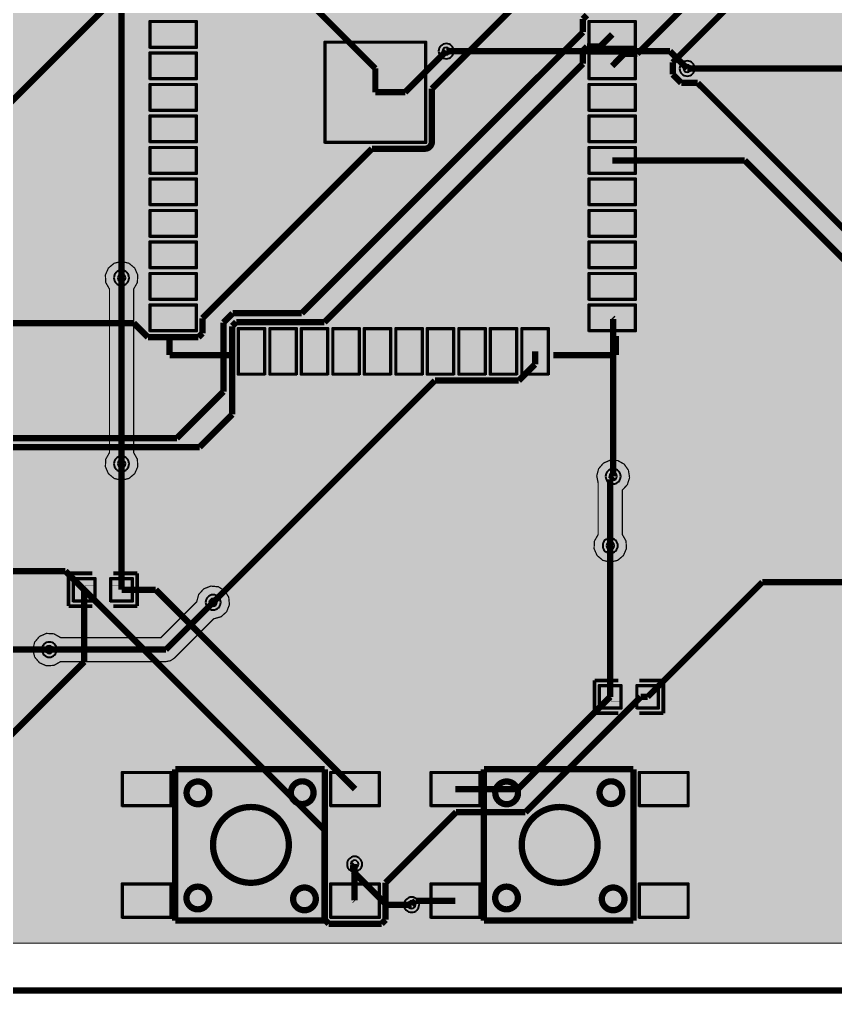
# Model space of a CAD drawing. Header units: millimetres. Extents: x -49.9 to 35.3, y -44.6 to 17.7.
# Drawn here: x -31.43 to 1.47, y -44.6 to -5.33 of the extents above; entities that cross this region are included whole.
import ezdxf

# ---------------------------------------------------------------- set-up
doc = ezdxf.new("R2010")
doc.units = ezdxf.units.MM
doc.header["$MEASUREMENT"] = 0
for name, color, linetype, true_color in [('Board-Outline-Layer', 7, 'Continuous', 0xff00ff), ('Bottom-Layer', 7, 'Continuous', 0x0000ff), ('Hole-Layer', 7, 'Continuous', 0x222222), ('Multi-Layer', 7, 'Continuous', 0xc0c0c0), ('Top-Layer', 7, 'Continuous', 0xff0000), ('Top-Paste-Mask-Layer', 7, 'Continuous', 0x808080), ('Top-Silkscreen-Layer', 7, 'Continuous', 0xffcc00), ('Top-Solder-Mask-Layer', 7, 'Continuous', 0x800080)]:
    doc.layers.add(name, color=color, linetype=linetype, true_color=true_color)

msp = doc.modelspace()

# ---------------------------------------------------------------- hatches: boundary and pattern name
at = {"layer": 'Bottom-Layer'}
for points in [[(32.089, 15.519), (32.44, 15.168), (32.512, 15.138), (32.584, 15.168), (32.681, 15.265), (32.791, 15.265), (32.791, -42.376), (32.597, -42.57), (-46.948, -42.57), (-47.015, -42.503), (-47.015, 15.519)], [(-27.314, -15.085), (-27.611, -15.155), (-27.845, -15.351), (-27.966, -15.63), (-27.95, -15.935), (-27.799, -16.2), (-27.799, -22.789), (-27.95, -23.054), (-27.966, -23.359), (-27.845, -23.638), (-27.611, -23.834), (-27.314, -23.904), (-27.017, -23.834), (-26.783, -23.638), (-26.661, -23.359), (-26.677, -23.054), (-26.829, -22.789), (-26.829, -16.2), (-26.677, -15.935), (-26.661, -15.63), (-26.783, -15.351), (-27.017, -15.155)], [(-7.126, -24.302), (-6.921, -24.084), (-6.832, -23.798), (-6.878, -23.502), (-7.049, -23.257), (-7.311, -23.111), (-7.61, -23.096), (-7.885, -23.214), (-8.08, -23.441), (-8.156, -23.73), (-8.097, -24.024), (-8.097, -26.091), (-8.248, -26.356), (-8.264, -26.661), (-8.142, -26.94), (-7.908, -27.136), (-7.611, -27.206), (-7.314, -27.136), (-7.08, -26.94), (-6.959, -26.661), (-6.975, -26.356), (-7.126, -26.091)], [(-29.774, -30.249), (-30.039, -30.098), (-30.344, -30.081), (-30.623, -30.203), (-30.819, -30.437), (-30.889, -30.734), (-30.819, -31.031), (-30.623, -31.265), (-30.344, -31.387), (-30.039, -31.37), (-29.774, -31.219), (-25.527, -31.219), (-25.341, -31.182), (-25.184, -31.077), (-23.599, -29.492), (-23.304, -29.411), (-23.077, -29.207), (-22.966, -28.924), (-22.993, -28.62), (-23.153, -28.36), (-23.413, -28.2), (-23.717, -28.173), (-24, -28.284), (-24.204, -28.511), (-24.285, -28.806), (-25.728, -30.249)]]:
    msp.add_hatch(color=256, dxfattribs=at).paths.add_polyline_path(points)
at = {"layer": 'Top-Layer'}
for points in [[(-26.134, -6.429), (-26.134, -5.428), (-24.334, -5.428), (-24.334, -6.429)], [(-8.432, -6.429), (-8.432, -5.428), (-6.632, -5.428), (-6.632, -6.429)], [(-19.083, -10.259), (-19.083, -6.259), (-15.083, -6.259), (-15.083, -10.259)], [(-26.134, -7.699), (-26.134, -6.698), (-24.334, -6.698), (-24.334, -7.699)], [(-8.432, -7.699), (-8.432, -6.698), (-6.632, -6.698), (-6.632, -7.699)], [(-26.134, -8.969), (-26.134, -7.968), (-24.334, -7.968), (-24.334, -8.969)], [(-8.432, -8.969), (-8.432, -7.968), (-6.632, -7.968), (-6.632, -8.969)], [(-26.134, -10.239), (-26.134, -9.238), (-24.334, -9.238), (-24.334, -10.239)], [(-8.432, -10.239), (-8.432, -9.238), (-6.632, -9.238), (-6.632, -10.239)], [(-26.134, -11.509), (-26.134, -10.508), (-24.334, -10.508), (-24.334, -11.509)], [(-8.432, -11.509), (-8.432, -10.508), (-6.632, -10.508), (-6.632, -11.509)], [(-26.134, -12.779), (-26.134, -11.778), (-24.334, -11.778), (-24.334, -12.779)], [(-8.432, -12.779), (-8.432, -11.778), (-6.632, -11.778), (-6.632, -12.779)], [(-26.134, -14.049), (-26.134, -13.048), (-24.334, -13.048), (-24.334, -14.049)], [(-8.432, -14.049), (-8.432, -13.048), (-6.632, -13.048), (-6.632, -14.049)], [(-26.134, -15.319), (-26.134, -14.318), (-24.334, -14.318), (-24.334, -15.319)], [(-8.432, -15.319), (-8.432, -14.318), (-6.632, -14.318), (-6.632, -15.319)], [(-26.134, -16.589), (-26.134, -15.588), (-24.334, -15.588), (-24.334, -16.589)], [(-8.432, -16.589), (-8.432, -15.588), (-6.632, -15.588), (-6.632, -16.589)], [(-26.134, -17.859), (-26.134, -16.858), (-24.334, -16.858), (-24.334, -17.859)], [(-8.432, -17.859), (-8.432, -16.858), (-6.632, -16.858), (-6.632, -17.859)], [(-21.572, -19.609), (-22.573, -19.609), (-22.573, -17.809), (-21.572, -17.809)], [(-20.302, -19.609), (-21.303, -19.609), (-21.303, -17.809), (-20.302, -17.809)], [(-19.032, -19.609), (-20.033, -19.609), (-20.033, -17.809), (-19.032, -17.809)], [(-17.762, -19.609), (-18.763, -19.609), (-18.763, -17.809), (-17.762, -17.809)], [(-16.492, -19.609), (-17.493, -19.609), (-17.493, -17.809), (-16.492, -17.809)], [(-15.222, -19.609), (-16.223, -19.609), (-16.223, -17.809), (-15.222, -17.809)], [(-13.952, -19.609), (-14.953, -19.609), (-14.953, -17.809), (-13.952, -17.809)], [(-12.682, -19.609), (-13.683, -19.609), (-13.683, -17.809), (-12.682, -17.809)], [(-11.412, -19.609), (-12.413, -19.609), (-12.413, -17.809), (-11.412, -17.809)], [(-10.142, -19.609), (-11.143, -19.609), (-11.143, -17.809), (-10.142, -17.809)], [(-29.224, -28.753), (-29.224, -27.889), (-28.417, -27.889), (-28.417, -28.753)], [(-27.717, -28.753), (-27.717, -27.889), (-26.91, -27.889), (-26.91, -28.753)], [(-8.015, -33.071), (-8.015, -32.207), (-7.208, -32.207), (-7.208, -33.071)], [(-6.508, -33.071), (-6.508, -32.207), (-5.701, -32.207), (-5.701, -33.071)], [(-27.248, -37.008), (-27.248, -35.708), (-25.348, -35.708), (-25.348, -37.008)], [(-18.848, -37.008), (-18.848, -35.708), (-16.948, -35.708), (-16.948, -37.008)], [(-14.802, -37.008), (-14.802, -35.708), (-12.902, -35.708), (-12.902, -37.008)], [(-6.402, -37.008), (-6.402, -35.708), (-4.502, -35.708), (-4.502, -37.008)], [(-27.248, -41.508), (-27.248, -40.208), (-25.348, -40.208), (-25.348, -41.508)], [(-18.848, -41.508), (-18.848, -40.208), (-16.948, -40.208), (-16.948, -41.508)], [(-14.802, -41.508), (-14.802, -40.208), (-12.902, -40.208), (-12.902, -41.508)], [(-6.402, -41.508), (-6.402, -40.208), (-4.502, -40.208), (-4.502, -41.508)]]:
    msp.add_hatch(color=256, dxfattribs=at).paths.add_polyline_path(points)
at = {"layer": 'Top-Paste-Mask-Layer'}
for points in [[(-26.134, -6.429), (-26.134, -5.428), (-24.334, -5.428), (-24.334, -6.429)], [(-8.432, -6.429), (-8.432, -5.428), (-6.632, -5.428), (-6.632, -6.429)], [(-19.083, -10.259), (-19.083, -6.259), (-15.083, -6.259), (-15.083, -10.259)], [(-26.134, -7.699), (-26.134, -6.698), (-24.334, -6.698), (-24.334, -7.699)], [(-8.432, -7.699), (-8.432, -6.698), (-6.632, -6.698), (-6.632, -7.699)], [(-26.134, -8.969), (-26.134, -7.968), (-24.334, -7.968), (-24.334, -8.969)], [(-8.432, -8.969), (-8.432, -7.968), (-6.632, -7.968), (-6.632, -8.969)], [(-26.134, -10.239), (-26.134, -9.238), (-24.334, -9.238), (-24.334, -10.239)], [(-8.432, -10.239), (-8.432, -9.238), (-6.632, -9.238), (-6.632, -10.239)], [(-26.134, -11.509), (-26.134, -10.508), (-24.334, -10.508), (-24.334, -11.509)], [(-8.432, -11.509), (-8.432, -10.508), (-6.632, -10.508), (-6.632, -11.509)], [(-26.134, -12.779), (-26.134, -11.778), (-24.334, -11.778), (-24.334, -12.779)], [(-8.432, -12.779), (-8.432, -11.778), (-6.632, -11.778), (-6.632, -12.779)], [(-26.134, -14.049), (-26.134, -13.048), (-24.334, -13.048), (-24.334, -14.049)], [(-8.432, -14.049), (-8.432, -13.048), (-6.632, -13.048), (-6.632, -14.049)], [(-26.134, -15.319), (-26.134, -14.318), (-24.334, -14.318), (-24.334, -15.319)], [(-8.432, -15.319), (-8.432, -14.318), (-6.632, -14.318), (-6.632, -15.319)], [(-26.134, -16.589), (-26.134, -15.588), (-24.334, -15.588), (-24.334, -16.589)], [(-8.432, -16.589), (-8.432, -15.588), (-6.632, -15.588), (-6.632, -16.589)], [(-26.134, -17.859), (-26.134, -16.858), (-24.334, -16.858), (-24.334, -17.859)], [(-8.432, -17.859), (-8.432, -16.858), (-6.632, -16.858), (-6.632, -17.859)], [(-21.572, -19.609), (-22.573, -19.609), (-22.573, -17.809), (-21.572, -17.809)], [(-20.302, -19.609), (-21.303, -19.609), (-21.303, -17.809), (-20.302, -17.809)], [(-19.032, -19.609), (-20.033, -19.609), (-20.033, -17.809), (-19.032, -17.809)], [(-17.762, -19.609), (-18.763, -19.609), (-18.763, -17.809), (-17.762, -17.809)], [(-16.492, -19.609), (-17.493, -19.609), (-17.493, -17.809), (-16.492, -17.809)], [(-15.222, -19.609), (-16.223, -19.609), (-16.223, -17.809), (-15.222, -17.809)], [(-13.952, -19.609), (-14.953, -19.609), (-14.953, -17.809), (-13.952, -17.809)], [(-12.682, -19.609), (-13.683, -19.609), (-13.683, -17.809), (-12.682, -17.809)], [(-11.412, -19.609), (-12.413, -19.609), (-12.413, -17.809), (-11.412, -17.809)], [(-10.142, -19.609), (-11.143, -19.609), (-11.143, -17.809), (-10.142, -17.809)], [(-29.262, -28.771), (-29.312, -28.721), (-29.312, -27.921), (-29.262, -27.871), (-28.462, -27.871), (-28.412, -27.921), (-28.412, -28.163), (-28.782, -28.163), (-28.782, -28.493), (-28.412, -28.493), (-28.412, -28.721), (-28.462, -28.771)], [(-29.262, -28.771), (-29.312, -28.721), (-29.312, -27.921), (-29.262, -27.871), (-28.462, -27.871), (-28.412, -27.921), (-28.412, -28.163), (-28.782, -28.163), (-28.782, -28.493), (-28.412, -28.493), (-28.412, -28.721), (-28.462, -28.771)], [(-26.872, -27.871), (-26.822, -27.921), (-26.822, -28.721), (-26.872, -28.771), (-27.672, -28.771), (-27.722, -28.721), (-27.722, -28.479), (-27.352, -28.479), (-27.352, -28.149), (-27.722, -28.149), (-27.722, -27.921), (-27.672, -27.871)], [(-26.872, -27.871), (-26.822, -27.921), (-26.822, -28.721), (-26.872, -28.771), (-27.672, -28.771), (-27.722, -28.721), (-27.722, -28.479), (-27.352, -28.479), (-27.352, -28.149), (-27.722, -28.149), (-27.722, -27.921), (-27.672, -27.871)], [(-8.053, -33.089), (-8.103, -33.039), (-8.103, -32.239), (-8.053, -32.189), (-7.253, -32.189), (-7.203, -32.239), (-7.203, -32.481), (-7.573, -32.481), (-7.573, -32.811), (-7.203, -32.811), (-7.203, -33.039), (-7.253, -33.089)], [(-8.053, -33.089), (-8.103, -33.039), (-8.103, -32.239), (-8.053, -32.189), (-7.253, -32.189), (-7.203, -32.239), (-7.203, -32.481), (-7.573, -32.481), (-7.573, -32.811), (-7.203, -32.811), (-7.203, -33.039), (-7.253, -33.089)], [(-5.663, -32.189), (-5.613, -32.239), (-5.613, -33.039), (-5.663, -33.089), (-6.463, -33.089), (-6.513, -33.039), (-6.513, -32.797), (-6.143, -32.797), (-6.143, -32.467), (-6.513, -32.467), (-6.513, -32.239), (-6.463, -32.189)], [(-5.663, -32.189), (-5.613, -32.239), (-5.613, -33.039), (-5.663, -33.089), (-6.463, -33.089), (-6.513, -33.039), (-6.513, -32.797), (-6.143, -32.797), (-6.143, -32.467), (-6.513, -32.467), (-6.513, -32.239), (-6.463, -32.189)], [(-27.248, -37.008), (-27.248, -35.708), (-25.348, -35.708), (-25.348, -37.008)], [(-18.848, -37.008), (-18.848, -35.708), (-16.948, -35.708), (-16.948, -37.008)], [(-14.802, -37.008), (-14.802, -35.708), (-12.902, -35.708), (-12.902, -37.008)], [(-6.402, -37.008), (-6.402, -35.708), (-4.502, -35.708), (-4.502, -37.008)], [(-27.248, -41.508), (-27.248, -40.208), (-25.348, -40.208), (-25.348, -41.508)], [(-18.848, -41.508), (-18.848, -40.208), (-16.948, -40.208), (-16.948, -41.508)], [(-14.802, -41.508), (-14.802, -40.208), (-12.902, -40.208), (-12.902, -41.508)], [(-6.402, -41.508), (-6.402, -40.208), (-4.502, -40.208), (-4.502, -41.508)]]:
    msp.add_hatch(color=256, dxfattribs=at).paths.add_polyline_path(points)
at = {"layer": 'Top-Solder-Mask-Layer'}
for points in [[(-26.184, -6.48), (-26.184, -5.377), (-24.283, -5.377), (-24.283, -6.48)], [(-8.483, -6.48), (-8.483, -5.377), (-6.582, -5.377), (-6.582, -6.48)], [(-19.134, -10.31), (-19.134, -6.208), (-15.032, -6.208), (-15.032, -10.31)], [(-26.184, -7.75), (-26.184, -6.647), (-24.283, -6.647), (-24.283, -7.75)], [(-8.483, -7.75), (-8.483, -6.647), (-6.582, -6.647), (-6.582, -7.75)], [(-26.184, -9.02), (-26.184, -7.917), (-24.283, -7.917), (-24.283, -9.02)], [(-8.483, -9.02), (-8.483, -7.917), (-6.582, -7.917), (-6.582, -9.02)], [(-26.184, -10.29), (-26.184, -9.187), (-24.283, -9.187), (-24.283, -10.29)], [(-8.483, -10.29), (-8.483, -9.187), (-6.582, -9.187), (-6.582, -10.29)], [(-26.184, -11.56), (-26.184, -10.457), (-24.283, -10.457), (-24.283, -11.56)], [(-8.483, -11.56), (-8.483, -10.457), (-6.582, -10.457), (-6.582, -11.56)], [(-26.184, -12.83), (-26.184, -11.727), (-24.283, -11.727), (-24.283, -12.83)], [(-8.483, -12.83), (-8.483, -11.727), (-6.582, -11.727), (-6.582, -12.83)], [(-26.184, -14.1), (-26.184, -12.997), (-24.283, -12.997), (-24.283, -14.1)], [(-8.483, -14.1), (-8.483, -12.997), (-6.582, -12.997), (-6.582, -14.1)], [(-26.184, -15.37), (-26.184, -14.267), (-24.283, -14.267), (-24.283, -15.37)], [(-8.483, -15.37), (-8.483, -14.267), (-6.582, -14.267), (-6.582, -15.37)], [(-26.184, -16.64), (-26.184, -15.537), (-24.283, -15.537), (-24.283, -16.64)], [(-8.483, -16.64), (-8.483, -15.537), (-6.582, -15.537), (-6.582, -16.64)], [(-26.184, -17.91), (-26.184, -16.807), (-24.283, -16.807), (-24.283, -17.91)], [(-8.483, -17.91), (-8.483, -16.807), (-6.582, -16.807), (-6.582, -17.91)], [(-21.521, -19.66), (-22.624, -19.66), (-22.624, -17.759), (-21.521, -17.759)], [(-20.251, -19.66), (-21.354, -19.66), (-21.354, -17.759), (-20.251, -17.759)], [(-18.981, -19.66), (-20.084, -19.66), (-20.084, -17.759), (-18.981, -17.759)], [(-17.711, -19.66), (-18.814, -19.66), (-18.814, -17.759), (-17.711, -17.759)], [(-16.441, -19.66), (-17.544, -19.66), (-17.544, -17.759), (-16.441, -17.759)], [(-15.171, -19.66), (-16.274, -19.66), (-16.274, -17.759), (-15.171, -17.759)], [(-13.901, -19.66), (-15.004, -19.66), (-15.004, -17.759), (-13.901, -17.759)], [(-12.631, -19.66), (-13.734, -19.66), (-13.734, -17.759), (-12.631, -17.759)], [(-11.361, -19.66), (-12.464, -19.66), (-12.464, -17.759), (-11.361, -17.759)], [(-10.091, -19.66), (-11.194, -19.66), (-11.194, -17.759), (-10.091, -17.759)], [(-29.274, -28.804), (-29.274, -27.838), (-28.366, -27.838), (-28.366, -28.804)], [(-27.768, -28.804), (-27.768, -27.838), (-26.86, -27.838), (-26.86, -28.804)], [(-8.065, -33.122), (-8.065, -32.156), (-7.157, -32.156), (-7.157, -33.122)], [(-6.559, -33.122), (-6.559, -32.156), (-5.651, -32.156), (-5.651, -33.122)], [(-27.299, -37.059), (-27.299, -35.657), (-25.297, -35.657), (-25.297, -37.059)], [(-18.899, -37.059), (-18.899, -35.657), (-16.897, -35.657), (-16.897, -37.059)], [(-14.853, -37.059), (-14.853, -35.657), (-12.851, -35.657), (-12.851, -37.059)], [(-6.453, -37.059), (-6.453, -35.657), (-4.451, -35.657), (-4.451, -37.059)], [(-27.299, -41.559), (-27.299, -40.157), (-25.297, -40.157), (-25.297, -41.559)], [(-18.899, -41.559), (-18.899, -40.157), (-16.897, -40.157), (-16.897, -41.559)], [(-14.853, -41.559), (-14.853, -40.157), (-12.851, -40.157), (-12.851, -41.559)], [(-6.453, -41.559), (-6.453, -40.157), (-4.451, -40.157), (-4.451, -41.559)]]:
    msp.add_hatch(color=256, dxfattribs=at).paths.add_polyline_path(points)

# ---------------------------------------------------------------- linework, layer by layer
at = {"layer": 'Board-Outline-Layer', "const_width": 0.254}
msp.add_lwpolyline([(-49.784, -44.474), (-49.784, 17.526), (35.216, 17.526), (35.216, -44.474)], close=True, dxfattribs=at)
at = {"layer": 'Bottom-Layer'}
for points, const_width in [([(32.893, 15.367), (32.893, -42.418), (32.639, -42.672), (-46.99, -42.672), (-47.117, -42.545), (-47.117, 15.621), (32.131, 15.621), (32.512, 15.24), (32.639, 15.367)], 0.00508), ([(32.089, 15.519), (32.44, 15.168), (32.512, 15.138), (32.584, 15.168), (32.681, 15.265), (32.791, 15.265), (32.791, -42.376), (32.597, -42.57), (-46.948, -42.57), (-47.015, -42.503), (-47.015, 15.519)], 0.0508), ([(-27.314, -15.085), (-27.611, -15.155), (-27.845, -15.351), (-27.966, -15.63), (-27.95, -15.935), (-27.799, -16.2), (-27.799, -22.789), (-27.95, -23.054), (-27.966, -23.359), (-27.845, -23.638), (-27.611, -23.834), (-27.314, -23.904), (-27.017, -23.834), (-26.783, -23.638), (-26.661, -23.359), (-26.677, -23.054), (-26.829, -22.789), (-26.829, -16.2), (-26.677, -15.935), (-26.661, -15.63), (-26.783, -15.351), (-27.017, -15.155)], 0.0508), ([(-7.126, -24.302), (-6.921, -24.084), (-6.832, -23.798), (-6.878, -23.502), (-7.049, -23.257), (-7.311, -23.111), (-7.61, -23.096), (-7.885, -23.214), (-8.08, -23.441), (-8.156, -23.73), (-8.097, -24.024), (-8.097, -26.091), (-8.248, -26.356), (-8.264, -26.661), (-8.142, -26.94), (-7.908, -27.136), (-7.611, -27.206), (-7.314, -27.136), (-7.08, -26.94), (-6.959, -26.661), (-6.975, -26.356), (-7.126, -26.091)], 0.0508), ([(-29.774, -30.249), (-30.039, -30.098), (-30.344, -30.081), (-30.623, -30.203), (-30.819, -30.437), (-30.889, -30.734), (-30.819, -31.031), (-30.623, -31.265), (-30.344, -31.387), (-30.039, -31.37), (-29.774, -31.219), (-25.527, -31.219), (-25.341, -31.182), (-25.184, -31.077), (-23.599, -29.492), (-23.304, -29.411), (-23.077, -29.207), (-22.966, -28.924), (-22.993, -28.62), (-23.153, -28.36), (-23.413, -28.2), (-23.717, -28.173), (-24, -28.284), (-24.204, -28.511), (-24.285, -28.806), (-25.728, -30.249)], 0.0508)]:
    msp.add_lwpolyline(points, close=True, dxfattribs=dict(at, const_width=const_width))
at = {"layer": 'Bottom-Layer', "const_width": 0.254}
for points in [[(-14.224, -6.604), (-5.207, -6.604)], [(-5.207, -6.604), (-4.509, -7.303)], [(-27.314, -23.241), (-27.314, -15.748)], [(-7.611, -23.867), (-7.493, -23.749)], [(-7.611, -26.543), (-7.611, -23.867)], [(-25.527, -30.734), (-23.622, -28.829)], [(-30.226, -30.734), (-25.527, -30.734)], [(-17.971, -39.434), (-17.918, -39.381)], [(-17.971, -39.688), (-17.971, -39.434)], [(-16.637, -41.021), (-17.971, -39.688)], [(-15.621, -41.021), (-16.637, -41.021)]]:
    msp.add_lwpolyline(points, dxfattribs=at)
at = {"layer": 'Hole-Layer'}
for points in [[(-14.377, -6.604, 1), (-14.072, -6.604), (-14.072, -6.604, 1), (-14.377, -6.604)], [(-15.774, -41.021, 1), (-15.469, -41.021), (-15.469, -41.021, 1), (-15.774, -41.021)]]:
    msp.add_lwpolyline(points, format="xyb", dxfattribs=at)
for points in [[(-4.661, -7.303, 1), (-4.356, -7.303, 1)], [(-27.466, -15.748, 1), (-27.161, -15.748, 1)], [(-27.466, -23.241, 1), (-27.161, -23.241, 1)], [(-7.646, -23.749, 1), (-7.341, -23.749, 1)], [(-7.764, -26.543, 1), (-7.459, -26.543, 1)], [(-23.775, -28.829, 1), (-23.47, -28.829, 1)], [(-30.379, -30.734, 1), (-30.074, -30.734, 1)], [(-18.07, -39.381, 1), (-17.765, -39.381, 1)]]:
    msp.add_lwpolyline(points, format="xyb", close=True, dxfattribs=at)
at = {"layer": 'Multi-Layer'}
for points in [[(-14.529, -6.604, 1), (-13.919, -6.604), (-13.919, -6.604, 1), (-14.529, -6.604)], [(-27.619, -15.748, 1), (-27.009, -15.748), (-27.009, -15.748, 1), (-27.619, -15.748)], [(-27.619, -23.241, 1), (-27.009, -23.241), (-27.009, -23.241, 1), (-27.619, -23.241)], [(-23.927, -28.829, 1), (-23.317, -28.829), (-23.317, -28.829, 1), (-23.927, -28.829)], [(-30.531, -30.734, 1), (-29.921, -30.734), (-29.921, -30.734, 1), (-30.531, -30.734)], [(-18.223, -39.381, 1), (-17.613, -39.381), (-17.613, -39.381, 1), (-18.223, -39.381)], [(-15.926, -41.021, 1), (-15.316, -41.021), (-15.316, -41.021, 1), (-15.926, -41.021)]]:
    msp.add_lwpolyline(points, format="xyb", dxfattribs=at)
for points in [[(-4.814, -7.303, 1), (-4.204, -7.303, 1)], [(-7.798, -23.749, 1), (-7.188, -23.749, 1)], [(-7.916, -26.543, 1), (-7.306, -26.543, 1)]]:
    msp.add_lwpolyline(points, format="xyb", close=True, dxfattribs=at)
at = {"layer": 'Top-Layer', "const_width": 0.254}
for points in [[(-5.093, -7.061), (1.213, -0.755)], [(-14.804, -8.12), (-8.711, -2.028)], [(-21.336, -3.048), (-17.083, -7.301)], [(-35.681, -12.566), (-26.413, -3.298)], [(-3.362, -3.553), (-6.517, -6.708)], [(-27.314, -15.748), (-27.314, -4.944)], [(-8.711, -5.313), (-8.548, -5.149)], [(-8.711, -5.838), (-8.711, -5.313)], [(-20.048, -17.174), (-8.711, -5.838)], [(-8.023, -6.419), (-7.532, -5.929)], [(-15.879, -8.259), (-14.224, -6.604)], [(-8.711, -6.583), (-8.548, -6.419)], [(-8.711, -7.108), (-8.711, -6.583)], [(-8.548, -6.419), (-8.023, -6.419)], [(-7.042, -6.708), (-7.532, -7.199)], [(-6.517, -6.708), (-7.042, -6.708)], [(-19.134, -17.53), (-8.711, -7.108)], [(-5.093, -7.544), (-5.093, -7.061)], [(-17.083, -7.301), (-17.083, -8.259)], [(-4.75, -7.887), (-5.093, -7.544)], [(-4.509, -7.303), (10.517, -7.303)], [(-4.083, -7.887), (-4.75, -7.887)], [(14.788, -26.757), (-4.083, -7.887)], [(-17.083, -8.259), (-15.879, -8.259)], [(-14.804, -10.259), (-14.804, -8.12)], [(-24.055, -17.371), (-17.222, -10.538)], [(-17.222, -10.538), (-15.083, -10.538)], [(-7.532, -11.009), (-2.191, -11.009)], [(-2.191, -11.009), (14.106, -27.305)], [(-24.055, -17.975), (-24.055, -17.371)], [(-23.208, -17.546), (-22.836, -17.174)], [(-22.836, -17.174), (-20.048, -17.174)], [(-7.493, -17.398), (-7.532, -17.359)], [(-7.493, -23.749), (-7.493, -17.398)], [(-41.91, -17.566), (-26.821, -17.566)], [(-26.821, -17.566), (-26.249, -18.138)], [(-23.208, -20.334), (-23.208, -17.546)], [(-22.852, -17.694), (-22.689, -17.53)], [(-22.852, -21.248), (-22.852, -17.694)], [(-22.689, -17.53), (-19.134, -17.53)], [(-26.249, -18.138), (-24.218, -18.138)], [(-24.218, -18.138), (-24.055, -17.975)], [(-10.643, -19.234), (-10.643, -18.709)], [(-11.297, -19.888), (-10.643, -19.234)], [(-23.622, -28.829), (-14.681, -19.888)], [(-14.681, -19.888), (-11.297, -19.888)], [(-25.084, -22.21), (-23.208, -20.334)], [(-24.17, -22.566), (-22.852, -21.248)], [(-40.526, -22.21), (-25.084, -22.21)], [(-41.91, -22.566), (-24.17, -22.566)], [(-27.314, -28.321), (-27.314, -23.241)], [(-7.611, -32.639), (-7.611, -26.543)], [(-29.575, -27.566), (-40.481, -27.566)], [(-28.82, -28.321), (-29.575, -27.566)], [(-19.127, -38.014), (-28.82, -28.321)], [(-28.82, -31.225), (-28.82, -28.321)], [(-25.935, -28.321), (-27.314, -28.321)], [(-17.898, -36.358), (-25.935, -28.321)], [(-6.105, -32.639), (-1.482, -28.016)], [(-1.482, -28.016), (14.624, -28.016)], [(-34.147, -30.734), (-30.226, -30.734)], [(-38.744, -41.148), (-28.82, -31.225)], [(-11.33, -36.358), (-7.611, -32.639)], [(-6.382, -32.639), (-11.03, -37.287)], [(-6.105, -32.639), (-6.382, -32.639)], [(-13.852, -36.358), (-11.33, -36.358)], [(-13.824, -37.287), (-16.669, -40.132)], [(-11.03, -37.287), (-13.824, -37.287)], [(-19.127, -41.624), (-19.127, -38.014)], [(-17.918, -39.381), (-17.918, -40.838)], [(-16.669, -40.132), (-16.669, -41.624)], [(-17.918, -40.838), (-17.898, -40.858)], [(-15.458, -40.858), (-15.621, -41.021)], [(-13.852, -40.858), (-15.458, -40.858)], [(-18.964, -41.787), (-19.127, -41.624)], [(-16.669, -41.624), (-16.833, -41.787)], [(-16.833, -41.787), (-18.964, -41.787)]]:
    msp.add_lwpolyline(points, dxfattribs=at)
at = {"layer": 'Top-Layer'}
for points in [[(-26.134, -6.429), (-26.134, -5.428), (-24.334, -5.428), (-24.334, -6.429)], [(-8.432, -6.429), (-8.432, -5.428), (-6.632, -5.428), (-6.632, -6.429)], [(-19.083, -10.259), (-19.083, -6.259), (-15.083, -6.259), (-15.083, -10.259)], [(-26.134, -7.699), (-26.134, -6.698), (-24.334, -6.698), (-24.334, -7.699)], [(-8.432, -7.699), (-8.432, -6.698), (-6.632, -6.698), (-6.632, -7.699)], [(-26.134, -8.969), (-26.134, -7.968), (-24.334, -7.968), (-24.334, -8.969)], [(-8.432, -8.969), (-8.432, -7.968), (-6.632, -7.968), (-6.632, -8.969)], [(-26.134, -10.239), (-26.134, -9.238), (-24.334, -9.238), (-24.334, -10.239)], [(-8.432, -10.239), (-8.432, -9.238), (-6.632, -9.238), (-6.632, -10.239)], [(-26.134, -11.509), (-26.134, -10.508), (-24.334, -10.508), (-24.334, -11.509)], [(-8.432, -11.509), (-8.432, -10.508), (-6.632, -10.508), (-6.632, -11.509)], [(-26.134, -12.779), (-26.134, -11.778), (-24.334, -11.778), (-24.334, -12.779)], [(-8.432, -12.779), (-8.432, -11.778), (-6.632, -11.778), (-6.632, -12.779)], [(-26.134, -14.049), (-26.134, -13.048), (-24.334, -13.048), (-24.334, -14.049)], [(-8.432, -14.049), (-8.432, -13.048), (-6.632, -13.048), (-6.632, -14.049)], [(-26.134, -15.319), (-26.134, -14.318), (-24.334, -14.318), (-24.334, -15.319)], [(-8.432, -15.319), (-8.432, -14.318), (-6.632, -14.318), (-6.632, -15.319)], [(-26.134, -16.589), (-26.134, -15.588), (-24.334, -15.588), (-24.334, -16.589)], [(-8.432, -16.589), (-8.432, -15.588), (-6.632, -15.588), (-6.632, -16.589)], [(-26.134, -17.859), (-26.134, -16.858), (-24.334, -16.858), (-24.334, -17.859)], [(-8.432, -17.859), (-8.432, -16.858), (-6.632, -16.858), (-6.632, -17.859)], [(-21.572, -19.609), (-22.573, -19.609), (-22.573, -17.809), (-21.572, -17.809)], [(-20.302, -19.609), (-21.303, -19.609), (-21.303, -17.809), (-20.302, -17.809)], [(-19.032, -19.609), (-20.033, -19.609), (-20.033, -17.809), (-19.032, -17.809)], [(-17.762, -19.609), (-18.763, -19.609), (-18.763, -17.809), (-17.762, -17.809)], [(-16.492, -19.609), (-17.493, -19.609), (-17.493, -17.809), (-16.492, -17.809)], [(-15.222, -19.609), (-16.223, -19.609), (-16.223, -17.809), (-15.222, -17.809)], [(-13.952, -19.609), (-14.953, -19.609), (-14.953, -17.809), (-13.952, -17.809)], [(-12.682, -19.609), (-13.683, -19.609), (-13.683, -17.809), (-12.682, -17.809)], [(-11.412, -19.609), (-12.413, -19.609), (-12.413, -17.809), (-11.412, -17.809)], [(-10.142, -19.609), (-11.143, -19.609), (-11.143, -17.809), (-10.142, -17.809)], [(-29.224, -28.753), (-29.224, -27.889), (-28.417, -27.889), (-28.417, -28.753)], [(-27.717, -28.753), (-27.717, -27.889), (-26.91, -27.889), (-26.91, -28.753)], [(-8.015, -33.071), (-8.015, -32.207), (-7.208, -32.207), (-7.208, -33.071)], [(-6.508, -33.071), (-6.508, -32.207), (-5.701, -32.207), (-5.701, -33.071)], [(-27.248, -37.008), (-27.248, -35.708), (-25.348, -35.708), (-25.348, -37.008)], [(-18.848, -37.008), (-18.848, -35.708), (-16.948, -35.708), (-16.948, -37.008)], [(-14.802, -37.008), (-14.802, -35.708), (-12.902, -35.708), (-12.902, -37.008)], [(-6.402, -37.008), (-6.402, -35.708), (-4.502, -35.708), (-4.502, -37.008)], [(-27.248, -41.508), (-27.248, -40.208), (-25.348, -40.208), (-25.348, -41.508)], [(-18.848, -41.508), (-18.848, -40.208), (-16.948, -40.208), (-16.948, -41.508)], [(-14.802, -41.508), (-14.802, -40.208), (-12.902, -40.208), (-12.902, -41.508)], [(-6.402, -41.508), (-6.402, -40.208), (-4.502, -40.208), (-4.502, -41.508)]]:
    msp.add_lwpolyline(points, close=True, dxfattribs=at)
at = {"layer": 'Top-Layer', "const_width": 0.254}
msp.add_lwpolyline([(-15.083, -10.538, 0.414), (-14.804, -10.259)], format="xyb", dxfattribs=at)
at = {"layer": 'Top-Paste-Mask-Layer'}
for points in [[(-26.134, -6.429), (-26.134, -5.428), (-24.334, -5.428), (-24.334, -6.429)], [(-8.432, -6.429), (-8.432, -5.428), (-6.632, -5.428), (-6.632, -6.429)], [(-19.083, -10.259), (-19.083, -6.259), (-15.083, -6.259), (-15.083, -10.259)], [(-26.134, -7.699), (-26.134, -6.698), (-24.334, -6.698), (-24.334, -7.699)], [(-8.432, -7.699), (-8.432, -6.698), (-6.632, -6.698), (-6.632, -7.699)], [(-26.134, -8.969), (-26.134, -7.968), (-24.334, -7.968), (-24.334, -8.969)], [(-8.432, -8.969), (-8.432, -7.968), (-6.632, -7.968), (-6.632, -8.969)], [(-26.134, -10.239), (-26.134, -9.238), (-24.334, -9.238), (-24.334, -10.239)], [(-8.432, -10.239), (-8.432, -9.238), (-6.632, -9.238), (-6.632, -10.239)], [(-26.134, -11.509), (-26.134, -10.508), (-24.334, -10.508), (-24.334, -11.509)], [(-8.432, -11.509), (-8.432, -10.508), (-6.632, -10.508), (-6.632, -11.509)], [(-26.134, -12.779), (-26.134, -11.778), (-24.334, -11.778), (-24.334, -12.779)], [(-8.432, -12.779), (-8.432, -11.778), (-6.632, -11.778), (-6.632, -12.779)], [(-26.134, -14.049), (-26.134, -13.048), (-24.334, -13.048), (-24.334, -14.049)], [(-8.432, -14.049), (-8.432, -13.048), (-6.632, -13.048), (-6.632, -14.049)], [(-26.134, -15.319), (-26.134, -14.318), (-24.334, -14.318), (-24.334, -15.319)], [(-8.432, -15.319), (-8.432, -14.318), (-6.632, -14.318), (-6.632, -15.319)], [(-26.134, -16.589), (-26.134, -15.588), (-24.334, -15.588), (-24.334, -16.589)], [(-8.432, -16.589), (-8.432, -15.588), (-6.632, -15.588), (-6.632, -16.589)], [(-26.134, -17.859), (-26.134, -16.858), (-24.334, -16.858), (-24.334, -17.859)], [(-8.432, -17.859), (-8.432, -16.858), (-6.632, -16.858), (-6.632, -17.859)], [(-21.572, -19.609), (-22.573, -19.609), (-22.573, -17.809), (-21.572, -17.809)], [(-20.302, -19.609), (-21.303, -19.609), (-21.303, -17.809), (-20.302, -17.809)], [(-19.032, -19.609), (-20.033, -19.609), (-20.033, -17.809), (-19.032, -17.809)], [(-17.762, -19.609), (-18.763, -19.609), (-18.763, -17.809), (-17.762, -17.809)], [(-16.492, -19.609), (-17.493, -19.609), (-17.493, -17.809), (-16.492, -17.809)], [(-15.222, -19.609), (-16.223, -19.609), (-16.223, -17.809), (-15.222, -17.809)], [(-13.952, -19.609), (-14.953, -19.609), (-14.953, -17.809), (-13.952, -17.809)], [(-12.682, -19.609), (-13.683, -19.609), (-13.683, -17.809), (-12.682, -17.809)], [(-11.412, -19.609), (-12.413, -19.609), (-12.413, -17.809), (-11.412, -17.809)], [(-10.142, -19.609), (-11.143, -19.609), (-11.143, -17.809), (-10.142, -17.809)], [(-27.248, -37.008), (-27.248, -35.708), (-25.348, -35.708), (-25.348, -37.008)], [(-18.848, -37.008), (-18.848, -35.708), (-16.948, -35.708), (-16.948, -37.008)], [(-14.802, -37.008), (-14.802, -35.708), (-12.902, -35.708), (-12.902, -37.008)], [(-6.402, -37.008), (-6.402, -35.708), (-4.502, -35.708), (-4.502, -37.008)], [(-27.248, -41.508), (-27.248, -40.208), (-25.348, -40.208), (-25.348, -41.508)], [(-18.848, -41.508), (-18.848, -40.208), (-16.948, -40.208), (-16.948, -41.508)], [(-14.802, -41.508), (-14.802, -40.208), (-12.902, -40.208), (-12.902, -41.508)], [(-6.402, -41.508), (-6.402, -40.208), (-4.502, -40.208), (-4.502, -41.508)]]:
    msp.add_lwpolyline(points, close=True, dxfattribs=at)
at = {"layer": 'Top-Paste-Mask-Layer', "const_width": 0.00508}
for points in [[(-29.262, -28.771), (-29.312, -28.721), (-29.312, -27.921), (-29.262, -27.871), (-28.462, -27.871), (-28.412, -27.921), (-28.412, -28.163), (-28.782, -28.163), (-28.782, -28.493), (-28.412, -28.493), (-28.412, -28.721), (-28.462, -28.771)], [(-29.262, -28.771), (-29.312, -28.721), (-29.312, -27.921), (-29.262, -27.871), (-28.462, -27.871), (-28.412, -27.921), (-28.412, -28.163), (-28.782, -28.163), (-28.782, -28.493), (-28.412, -28.493), (-28.412, -28.721), (-28.462, -28.771)], [(-26.872, -27.871), (-26.822, -27.921), (-26.822, -28.721), (-26.872, -28.771), (-27.672, -28.771), (-27.722, -28.721), (-27.722, -28.479), (-27.352, -28.479), (-27.352, -28.149), (-27.722, -28.149), (-27.722, -27.921), (-27.672, -27.871)], [(-26.872, -27.871), (-26.822, -27.921), (-26.822, -28.721), (-26.872, -28.771), (-27.672, -28.771), (-27.722, -28.721), (-27.722, -28.479), (-27.352, -28.479), (-27.352, -28.149), (-27.722, -28.149), (-27.722, -27.921), (-27.672, -27.871)], [(-8.053, -33.089), (-8.103, -33.039), (-8.103, -32.239), (-8.053, -32.189), (-7.253, -32.189), (-7.203, -32.239), (-7.203, -32.481), (-7.573, -32.481), (-7.573, -32.811), (-7.203, -32.811), (-7.203, -33.039), (-7.253, -33.089)], [(-8.053, -33.089), (-8.103, -33.039), (-8.103, -32.239), (-8.053, -32.189), (-7.253, -32.189), (-7.203, -32.239), (-7.203, -32.481), (-7.573, -32.481), (-7.573, -32.811), (-7.203, -32.811), (-7.203, -33.039), (-7.253, -33.089)], [(-5.663, -32.189), (-5.613, -32.239), (-5.613, -33.039), (-5.663, -33.089), (-6.463, -33.089), (-6.513, -33.039), (-6.513, -32.797), (-6.143, -32.797), (-6.143, -32.467), (-6.513, -32.467), (-6.513, -32.239), (-6.463, -32.189)], [(-5.663, -32.189), (-5.613, -32.239), (-5.613, -33.039), (-5.663, -33.089), (-6.463, -33.089), (-6.513, -33.039), (-6.513, -32.797), (-6.143, -32.797), (-6.143, -32.467), (-6.513, -32.467), (-6.513, -32.239), (-6.463, -32.189)]]:
    msp.add_lwpolyline(points, close=True, dxfattribs=at)
at = {"layer": 'Top-Silkscreen-Layer'}
for points, const_width in [([(-25.375, -18.09), (-25.375, -18.857)], 0.254), ([(-25.375, -18.09), (-25.375, -18.857)], 0.254), ([(-7.391, -18.09), (-7.391, -18.857)], 0.254), ([(-7.391, -18.09), (-7.391, -18.857)], 0.254), ([(-25.375, -18.857), (-22.804, -18.857)], 0.254), ([(-25.375, -18.857), (-22.804, -18.857)], 0.254), ([(-9.911, -18.857), (-7.391, -18.857)], 0.254), ([(-9.911, -18.857), (-7.391, -18.857)], 0.254), ([(-29.452, -28.982), (-29.452, -27.66)], 0.152), ([(-29.452, -27.66), (-28.493, -27.66)], 0.152), ([(-29.452, -28.982), (-29.452, -27.66)], 0.152), ([(-29.452, -27.66), (-28.493, -27.66)], 0.152), ([(-26.682, -27.66), (-27.641, -27.66)], 0.152), ([(-26.682, -27.66), (-27.641, -27.66)], 0.152), ([(-26.682, -28.982), (-26.682, -27.66)], 0.152), ([(-26.682, -28.982), (-26.682, -27.66)], 0.152), ([(-28.493, -28.982), (-29.452, -28.982)], 0.152), ([(-28.493, -28.982), (-29.452, -28.982)], 0.152), ([(-27.641, -28.982), (-26.682, -28.982)], 0.152), ([(-27.641, -28.982), (-26.682, -28.982)], 0.152), ([(-8.243, -33.3), (-8.243, -31.978)], 0.152), ([(-8.243, -31.978), (-7.284, -31.978)], 0.152), ([(-8.243, -33.3), (-8.243, -31.978)], 0.152), ([(-8.243, -31.978), (-7.284, -31.978)], 0.152), ([(-5.473, -31.978), (-6.432, -31.978)], 0.152), ([(-5.473, -31.978), (-6.432, -31.978)], 0.152), ([(-5.473, -33.3), (-5.473, -31.978)], 0.152), ([(-5.473, -33.3), (-5.473, -31.978)], 0.152), ([(-7.284, -33.3), (-8.243, -33.3)], 0.152), ([(-7.284, -33.3), (-8.243, -33.3)], 0.152), ([(-6.432, -33.3), (-5.473, -33.3)], 0.152), ([(-6.432, -33.3), (-5.473, -33.3)], 0.152), ([(-25.149, -41.659), (-25.149, -35.558)], 0.254), ([(-25.149, -35.558), (-19.121, -35.558)], 0.254), ([(-25.149, -41.659), (-25.149, -35.558)], 0.254), ([(-25.149, -35.558), (-19.121, -35.558)], 0.254), ([(-19.121, -35.558), (-19.121, -41.659)], 0.254), ([(-19.121, -35.558), (-19.121, -41.659)], 0.254), ([(-12.703, -41.659), (-12.703, -35.558)], 0.254), ([(-12.703, -35.558), (-6.675, -35.558)], 0.254), ([(-12.703, -41.659), (-12.703, -35.558)], 0.254), ([(-12.703, -35.558), (-6.675, -35.558)], 0.254), ([(-6.675, -35.558), (-6.675, -41.659)], 0.254), ([(-6.675, -35.558), (-6.675, -41.659)], 0.254), ([(-19.121, -41.659), (-25.149, -41.659)], 0.254), ([(-19.121, -41.659), (-25.149, -41.659)], 0.254), ([(-6.675, -41.659), (-12.703, -41.659)], 0.254), ([(-6.675, -41.659), (-12.703, -41.659)], 0.254)]:
    msp.add_lwpolyline(points, dxfattribs=dict(at, const_width=const_width))
at = {"layer": 'Top-Silkscreen-Layer', "const_width": 0.254}
for points in [[(-24.692, -36.51, 1), (-23.776, -36.51), (-23.776, -36.51, 1), (-24.692, -36.51)], [(-24.692, -36.51, 1), (-23.776, -36.51), (-23.776, -36.51, 1), (-24.692, -36.51)], [(-20.488, -36.503, 1), (-19.572, -36.503), (-19.572, -36.503, 1), (-20.488, -36.503)], [(-20.488, -36.503, 1), (-19.572, -36.503), (-19.572, -36.503, 1), (-20.488, -36.503)], [(-12.246, -36.51, 1), (-11.33, -36.51), (-11.33, -36.51, 1), (-12.246, -36.51)], [(-12.246, -36.51, 1), (-11.33, -36.51), (-11.33, -36.51, 1), (-12.246, -36.51)], [(-24.697, -40.749, 1), (-23.781, -40.749), (-23.781, -40.749, 1), (-24.697, -40.749)], [(-24.697, -40.749, 1), (-23.781, -40.749), (-23.781, -40.749, 1), (-24.697, -40.749)], [(-20.397, -40.785, 1), (-19.481, -40.785), (-19.481, -40.785, 1), (-20.397, -40.785)], [(-20.397, -40.785, 1), (-19.481, -40.785), (-19.481, -40.785, 1), (-20.397, -40.785)], [(-12.251, -40.749, 1), (-11.335, -40.749), (-11.335, -40.749, 1), (-12.251, -40.749)], [(-12.251, -40.749, 1), (-11.335, -40.749), (-11.335, -40.749, 1), (-12.251, -40.749)]]:
    msp.add_lwpolyline(points, format="xyb", dxfattribs=at)
for points in [[(-8.042, -36.503, 1), (-7.126, -36.503, 1)], [(-8.042, -36.503, 1), (-7.126, -36.503, 1)], [(-23.627, -38.608, 1), (-20.569, -38.608, 1)], [(-23.627, -38.608, 1), (-20.569, -38.608, 1)], [(-11.181, -38.608, 1), (-8.123, -38.608, 1)], [(-11.181, -38.608, 1), (-8.123, -38.608, 1)], [(-7.951, -40.785, 1), (-7.035, -40.785, 1)], [(-7.951, -40.785, 1), (-7.035, -40.785, 1)]]:
    msp.add_lwpolyline(points, format="xyb", close=True, dxfattribs=at)
at = {"layer": 'Top-Solder-Mask-Layer'}
for points in [[(-26.184, -6.48), (-26.184, -5.377), (-24.283, -5.377), (-24.283, -6.48)], [(-8.483, -6.48), (-8.483, -5.377), (-6.582, -5.377), (-6.582, -6.48)], [(-19.134, -10.31), (-19.134, -6.208), (-15.032, -6.208), (-15.032, -10.31)], [(-26.184, -7.75), (-26.184, -6.647), (-24.283, -6.647), (-24.283, -7.75)], [(-8.483, -7.75), (-8.483, -6.647), (-6.582, -6.647), (-6.582, -7.75)], [(-26.184, -9.02), (-26.184, -7.917), (-24.283, -7.917), (-24.283, -9.02)], [(-8.483, -9.02), (-8.483, -7.917), (-6.582, -7.917), (-6.582, -9.02)], [(-26.184, -10.29), (-26.184, -9.187), (-24.283, -9.187), (-24.283, -10.29)], [(-8.483, -10.29), (-8.483, -9.187), (-6.582, -9.187), (-6.582, -10.29)], [(-26.184, -11.56), (-26.184, -10.457), (-24.283, -10.457), (-24.283, -11.56)], [(-8.483, -11.56), (-8.483, -10.457), (-6.582, -10.457), (-6.582, -11.56)], [(-26.184, -12.83), (-26.184, -11.727), (-24.283, -11.727), (-24.283, -12.83)], [(-8.483, -12.83), (-8.483, -11.727), (-6.582, -11.727), (-6.582, -12.83)], [(-26.184, -14.1), (-26.184, -12.997), (-24.283, -12.997), (-24.283, -14.1)], [(-8.483, -14.1), (-8.483, -12.997), (-6.582, -12.997), (-6.582, -14.1)], [(-26.184, -15.37), (-26.184, -14.267), (-24.283, -14.267), (-24.283, -15.37)], [(-8.483, -15.37), (-8.483, -14.267), (-6.582, -14.267), (-6.582, -15.37)], [(-26.184, -16.64), (-26.184, -15.537), (-24.283, -15.537), (-24.283, -16.64)], [(-8.483, -16.64), (-8.483, -15.537), (-6.582, -15.537), (-6.582, -16.64)], [(-26.184, -17.91), (-26.184, -16.807), (-24.283, -16.807), (-24.283, -17.91)], [(-8.483, -17.91), (-8.483, -16.807), (-6.582, -16.807), (-6.582, -17.91)], [(-21.521, -19.66), (-22.624, -19.66), (-22.624, -17.759), (-21.521, -17.759)], [(-20.251, -19.66), (-21.354, -19.66), (-21.354, -17.759), (-20.251, -17.759)], [(-18.981, -19.66), (-20.084, -19.66), (-20.084, -17.759), (-18.981, -17.759)], [(-17.711, -19.66), (-18.814, -19.66), (-18.814, -17.759), (-17.711, -17.759)], [(-16.441, -19.66), (-17.544, -19.66), (-17.544, -17.759), (-16.441, -17.759)], [(-15.171, -19.66), (-16.274, -19.66), (-16.274, -17.759), (-15.171, -17.759)], [(-13.901, -19.66), (-15.004, -19.66), (-15.004, -17.759), (-13.901, -17.759)], [(-12.631, -19.66), (-13.734, -19.66), (-13.734, -17.759), (-12.631, -17.759)], [(-11.361, -19.66), (-12.464, -19.66), (-12.464, -17.759), (-11.361, -17.759)], [(-10.091, -19.66), (-11.194, -19.66), (-11.194, -17.759), (-10.091, -17.759)], [(-29.274, -28.804), (-29.274, -27.838), (-28.366, -27.838), (-28.366, -28.804)], [(-27.768, -28.804), (-27.768, -27.838), (-26.86, -27.838), (-26.86, -28.804)], [(-8.065, -33.122), (-8.065, -32.156), (-7.157, -32.156), (-7.157, -33.122)], [(-6.559, -33.122), (-6.559, -32.156), (-5.651, -32.156), (-5.651, -33.122)], [(-27.299, -37.059), (-27.299, -35.657), (-25.297, -35.657), (-25.297, -37.059)], [(-18.899, -37.059), (-18.899, -35.657), (-16.897, -35.657), (-16.897, -37.059)], [(-14.853, -37.059), (-14.853, -35.657), (-12.851, -35.657), (-12.851, -37.059)], [(-6.453, -37.059), (-6.453, -35.657), (-4.451, -35.657), (-4.451, -37.059)], [(-27.299, -41.559), (-27.299, -40.157), (-25.297, -40.157), (-25.297, -41.559)], [(-18.899, -41.559), (-18.899, -40.157), (-16.897, -40.157), (-16.897, -41.559)], [(-14.853, -41.559), (-14.853, -40.157), (-12.851, -40.157), (-12.851, -41.559)], [(-6.453, -41.559), (-6.453, -40.157), (-4.451, -40.157), (-4.451, -41.559)]]:
    msp.add_lwpolyline(points, close=True, dxfattribs=at)

doc.saveas('drawing.dxf')
